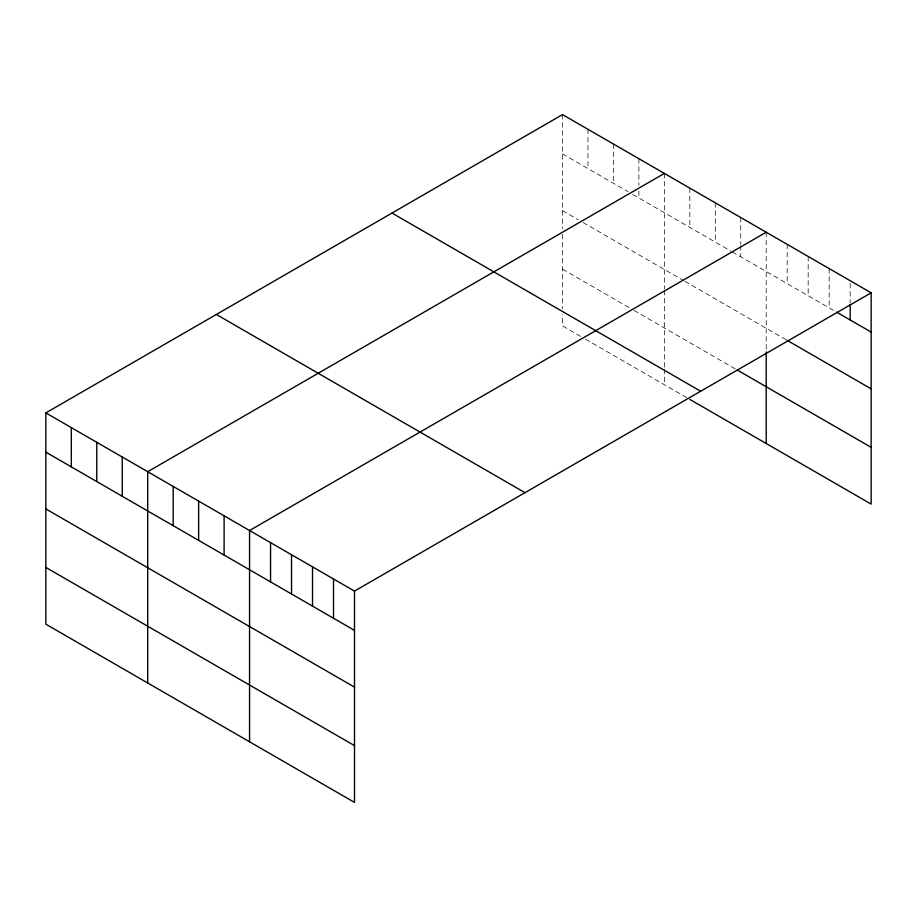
<?xml version="1.0" encoding="UTF-8"?>
<svg xmlns="http://www.w3.org/2000/svg" width="917" height="917" viewBox="0 0 917 917"><rect width="100%" height="100%" fill="white"/><g stroke="black" fill="none" stroke-linecap="round" stroke-linejoin="round"><path stroke-width="0.69" stroke-dasharray="4.58 3.44" d="M562.499 153.884L627.973 191.687M632.822 194.484L731.044 251.189M732.259 251.888L834.115 310.703M562.499 210.646L578.26 219.748M583.109 222.544L683.75 280.659M684.965 281.359L787.199 340.379M562.499 269.139L632.822 309.74M634.037 310.439L735.893 369.242M580.679 336.401L562.499 325.902L562.499 314.542M585.539 339.198L688.598 398.712M850.162 283.502L850.162 303.137M829.174 268.578L829.174 307.848M808.186 256.462L808.186 295.733M787.199 244.346L787.199 283.617M766.211 232.23L766.211 350.546M740.741 217.524L740.741 244.174M740.741 245.573L740.741 256.794M715.283 202.829L715.283 242.088M689.813 188.123L689.813 227.393M664.355 173.428L664.355 288.947M664.355 290.345L664.355 367.683M664.355 369.092L664.355 384.704M638.885 158.721L638.885 185.36M638.885 190.977L638.885 197.992M613.427 144.015L613.427 183.285M587.957 129.32L587.957 168.579M562.499 114.614L562.499 228.746M562.499 234.316L562.499 308.869"/><path stroke-width="1.38" d="M871.15 292.821L354.501 591.098L354.501 802.386L45.85 624.179L45.85 412.902L562.499 114.614L871.15 292.821L871.15 504.098L689.813 399.411M664.355 173.428L147.706 471.705L147.706 682.993M766.211 232.23L249.562 530.507L249.562 741.796M836.579 312.124L871.15 332.08M787.199 340.379L871.15 388.854M737.108 369.941L871.15 447.336M392.006 213.053L700.657 391.25M216.343 314.462L524.994 492.67M45.85 412.902L354.501 591.098M45.85 452.161L354.501 630.369M45.85 508.935L354.501 687.131M45.85 567.417L354.501 745.613M850.162 304.536L850.162 319.964M766.211 351.933L766.211 443.519M333.513 578.982L333.513 618.241M312.525 566.866L312.525 606.126M291.537 554.751L291.537 594.01M270.549 542.623L270.549 581.894M224.103 515.812L224.103 555.072M198.634 501.106L198.634 540.377M173.175 486.411L173.175 525.67M122.248 456.998L122.248 496.269M96.778 442.303L96.778 481.563M71.32 427.597L71.32 466.868"/></g></svg>
